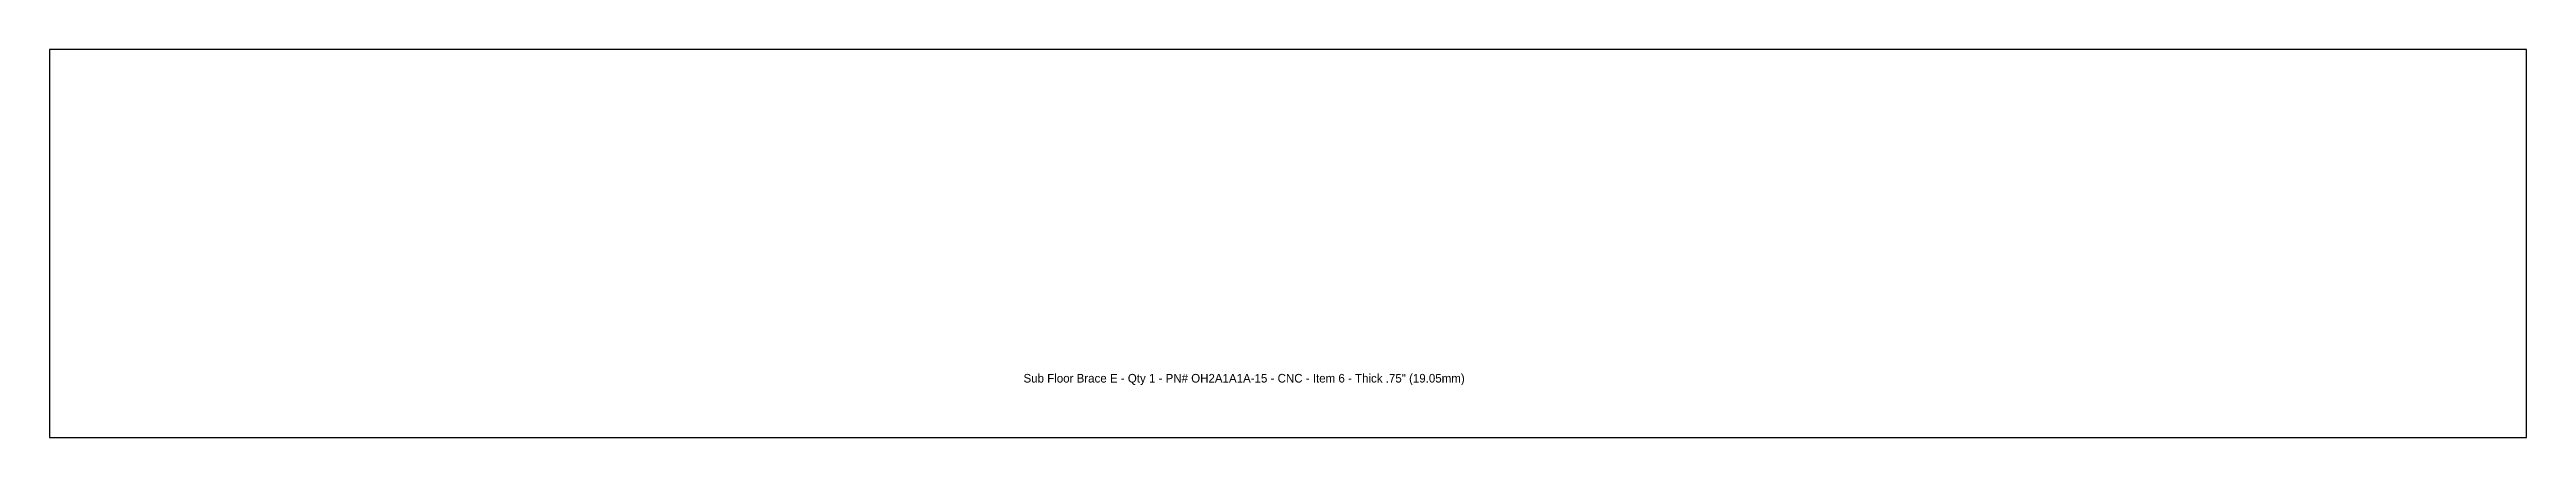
# Model space of a CAD drawing. Extents: x 0.7 to 15.1, y 0.4 to 2.7.
import ezdxf

# ---------------------------------------------------------------- set-up
doc = ezdxf.new("R2010")
doc.units = 0
doc.header["$MEASUREMENT"] = 0
doc.layers.get('0').update_dxf_attribs({"linetype": 'CONTINUOUS'})
doc.layers.add('Info', color=4, linetype='CONTINUOUS')
doc.styles.add('Annotative', font='txt')

msp = doc.modelspace()

# ---------------------------------------------------------------- linework, layer by layer
at = {"color": 7, "linetype": 'Continuous'}
msp.add_lwpolyline([(0.722, 2.698), (0.722, 0.448), (15.103, 0.448), (15.103, 2.698)], close=True, dxfattribs=at)

# ---------------------------------------------------------------- texts
at = {"layer": 'Info', "style": 'Annotative'}
msp.add_text('Sub Floor Brace E - Qty 1 - PN# OH2A1A1A-15 - CNC - Item 6 - Thick .75" (19.05mm)', height=0.05, dxfattribs=at).set_placement((6.377, 0.766))

doc.saveas('drawing.dxf')
